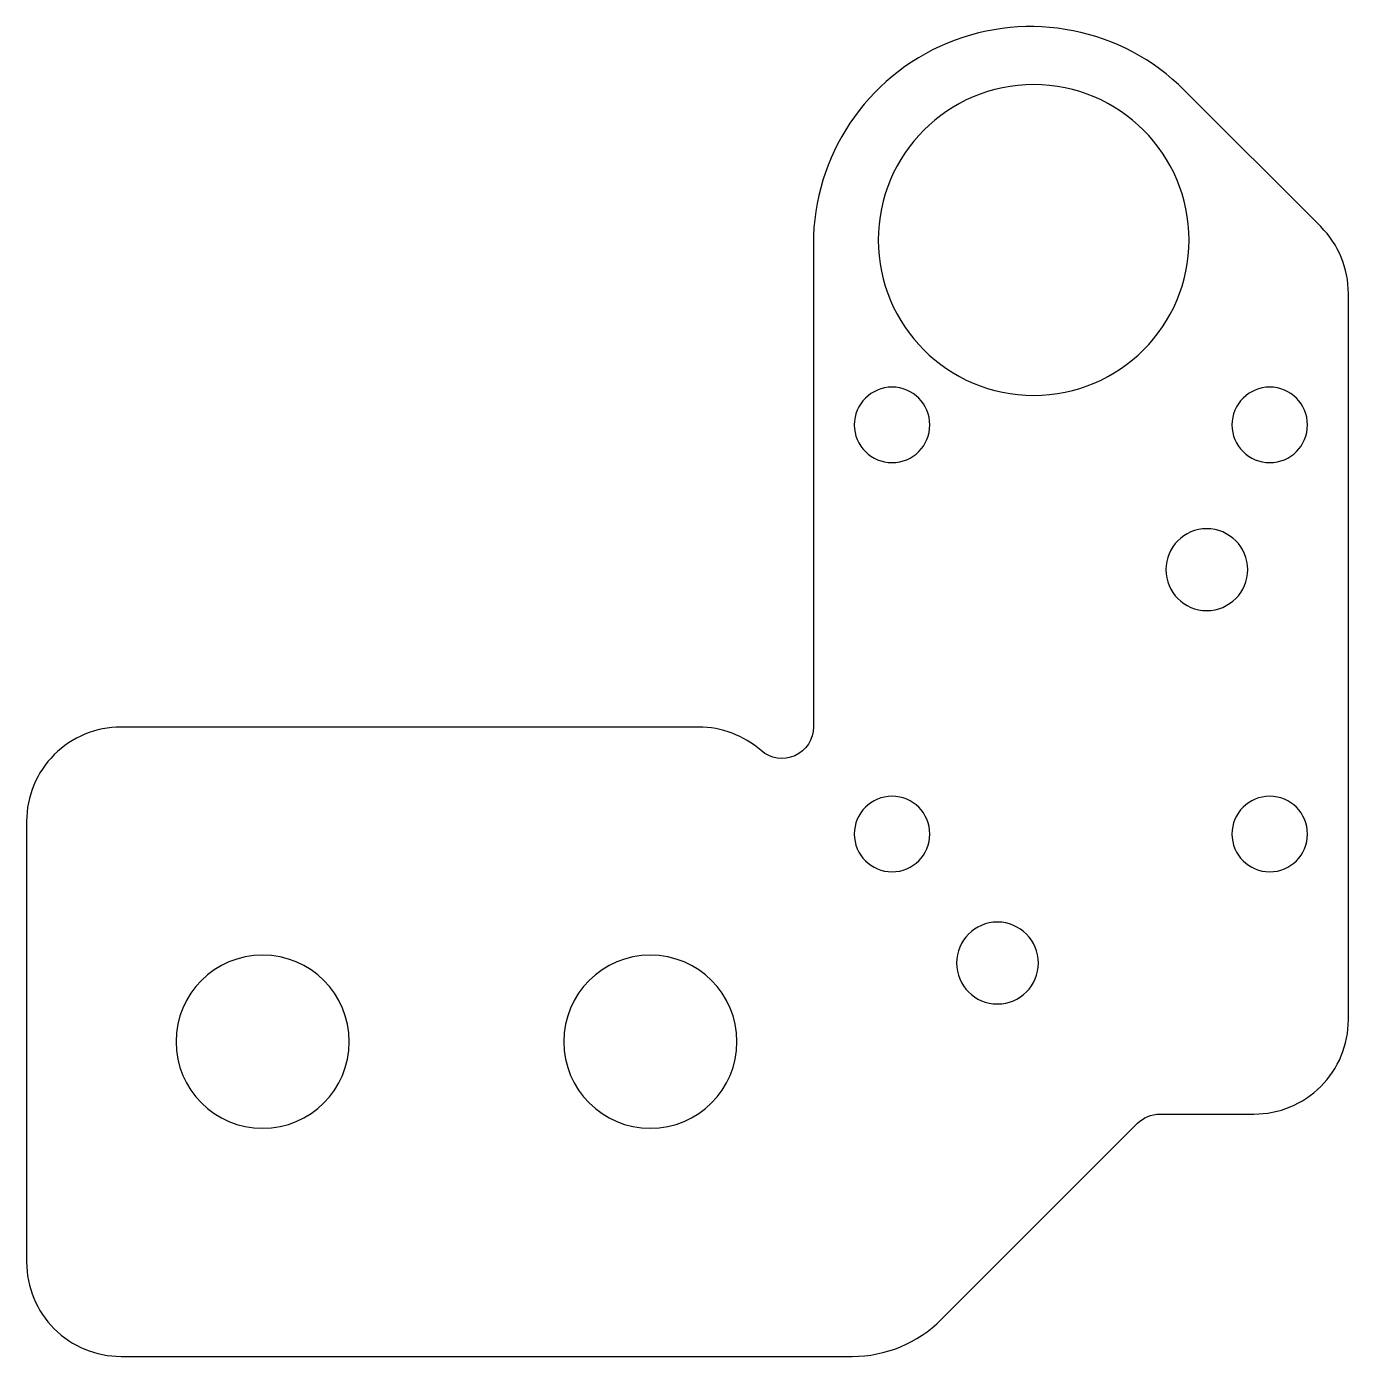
# Model space of a CAD drawing. Header units: millimetres. Extents: x 74 to 116, y -31.1 to 11.2.
import ezdxf

# ---------------------------------------------------------------- set-up
doc = ezdxf.new("R2010")
doc.units = ezdxf.units.MM
doc.layers.get('0').update_dxf_attribs({"linetype": 'CONTINUOUS'})

msp = doc.modelspace()

# ---------------------------------------------------------------- linework, layer by layer
msp.add_lwpolyline([(100.236, -31.081, 0.198912), (103.064, -29.909), (109.3, -23.674, -0.198912), (110.007, -23.381), (113, -23.381, 0.414214), (116, -20.381), (116, 2.697, 0.198912), (115.121, 4.819), (110.786, 9.154, 0.668179), (99, 4.271), (99, -11.081, -0.645751), (97.339, -11.831, 0.182676), (95.354, -11.081), (77, -11.081, 0.414214), (74, -14.081), (74, -28.081, 0.414214), (77, -31.081)], format="xyb", close=True)
at = {"extrusion": (-4.75093e-23, -1.04578e-23, -1)}
for centre, radius in [((-106, 4.394, 0), 4.937), ((-101.5, -1.481, 0), 1.2), ((-113.5, -1.481, 0), 1.2), ((-111.5, -6.081, 0), 1.3), ((-101.5, -14.481, 0), 1.2), ((-113.5, -14.481, 0), 1.2), ((-104.85, -18.581, 0), 1.3)]:
    msp.add_circle(centre, radius, dxfattribs=at)
at = {"extrusion": (1.82649e-15, -1.04578e-23, -1)}
for centre in [(-81.5, -21.081, 0), (-93.821, -21.081, 0)]:
    msp.add_circle(centre, 2.75, dxfattribs=at)

doc.saveas('drawing.dxf')
